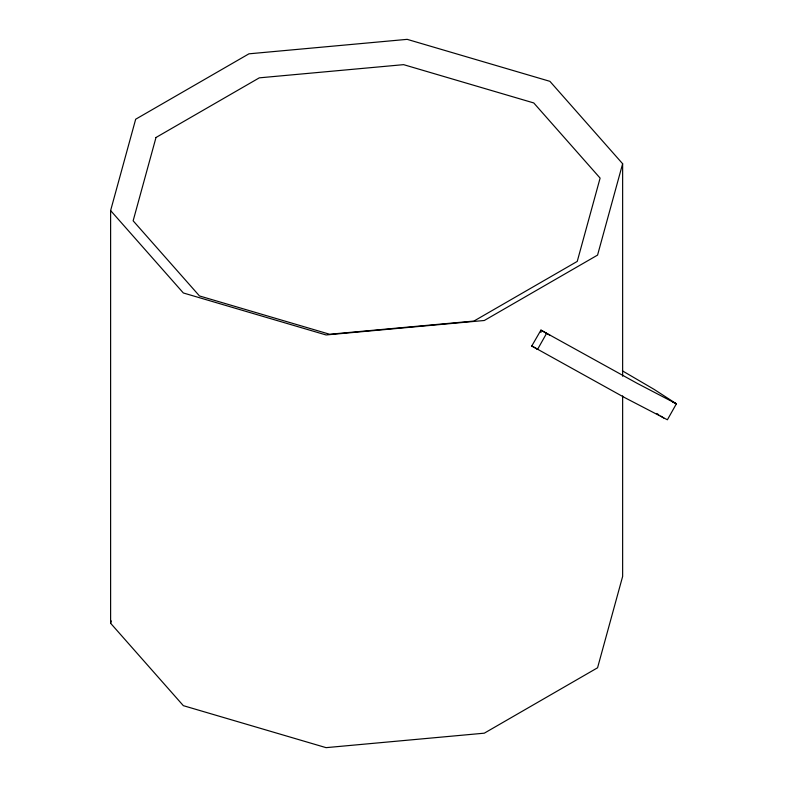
<?xml version="1.0" encoding="UTF-8"?>
<svg xmlns="http://www.w3.org/2000/svg" width="787" height="787" viewBox="0 0 787 787"><rect width="100%" height="100%" fill="white"/><g stroke="black" fill="none" stroke-linecap="round" stroke-linejoin="round"><path stroke-width="1.18" d="M622.635 395.881L622.635 576.438L597.569 667.779L484.3 733.179L326.074 747.65L183.341 705.664L110.613 623.255L110.613 210.562L135.679 119.221L248.948 53.821L407.174 39.35L549.906 81.336L622.635 163.745L622.635 376.235M110.613 623.255L111.262 620.913M622.635 163.745L597.569 255.096L484.3 320.496L326.074 334.957L183.341 292.971L110.613 210.562M536.419 348.671L537.639 349.231L546.64 333.275L545.45 332.724M531.766 345.995L540.935 330.117L637.136 383.318L676.387 403.81L667.396 419.776L625.075 397.809L531.766 345.995L537.639 349.231M672.747 402.039L676.387 403.81L654.076 389.358L622.369 370.825M550.103 335.41L540.935 330.117L540.935 332.468M656.771 413.48L658.768 414.779M660.765 416.067L663.766 418.015M156.003 137.489L133.141 220.803L199.475 295.951L329.645 334.249L473.941 321.057L577.245 261.412L600.107 178.098L533.773 102.949L403.603 64.652L259.307 77.844L156.003 137.489"/></g></svg>
